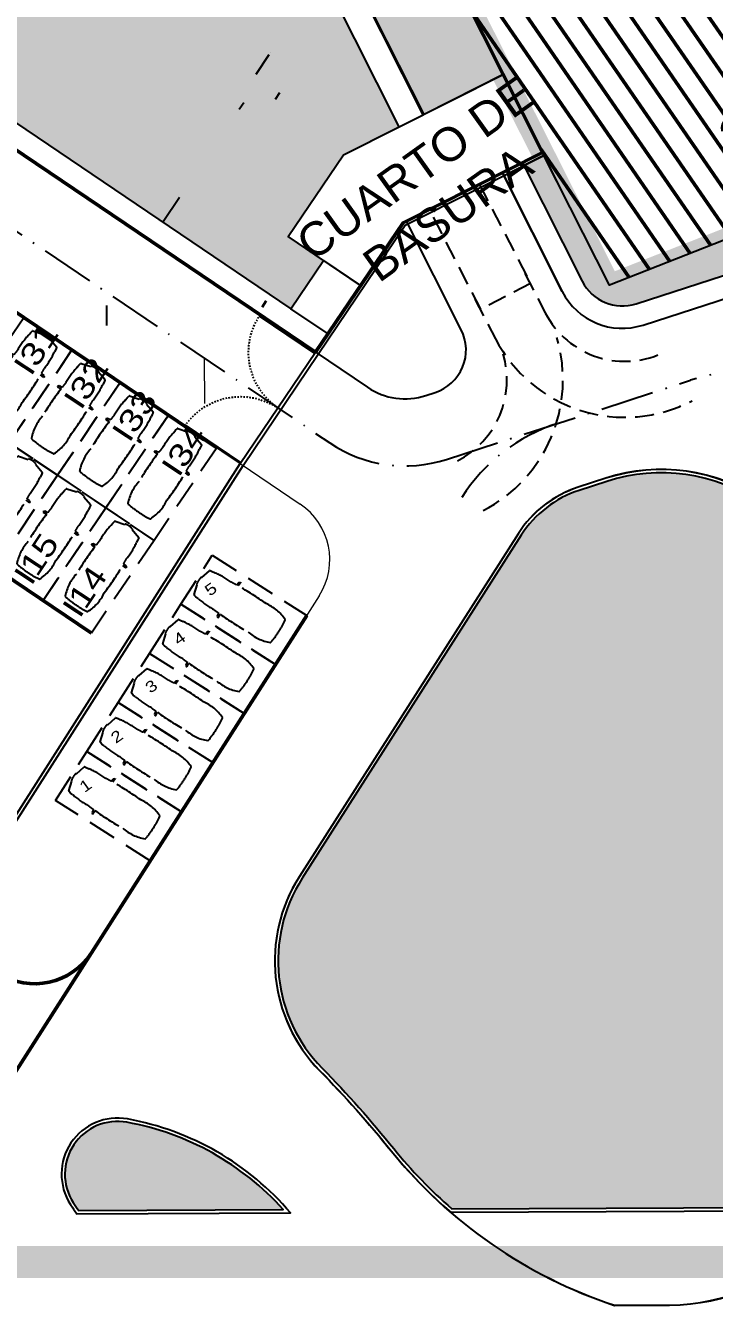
# Model space of a CAD drawing. Header units: millimetres. Extents: x 460 to 723, y 360 to 962.
# Drawn here: x 616.6 to 663, y 360.4 to 446.7 of the extents above; entities that cross this region are included whole.
import ezdxf

# ---------------------------------------------------------------- set-up
doc = ezdxf.new("R2010")
doc.units = ezdxf.units.MM
for name, pattern in [('ACAD_ISO10W100', [18, 12, -3, 0, -3]), ('DASHDOT2', [0.5, 0.25, -0.125, 0, -0.125]), ('DASHED', [19.049999999999997, 12.7, -6.35]), ('DASHED2', [0.375, 0.25, -0.125]), ('DGN Style 2', [7.960420404519084, 4.77625224271145, -3.184168161807633]), ('HIDDEN2', [4.762499999999999, 3.175, -1.5875])]:
    doc.linetypes.add(name, pattern=pattern)
doc.layers.get('0').update_dxf_attribs({"true_color": 0xc2ced6})
for name, color, linetype in [('00', 7, 'Continuous'), ('00_Cotas', 2, 'Continuous'), ('0_RETIROS', 84, 'Continuous'), ('0_TEXTOS_GENERALES', 5, 'Continuous'), ('5', 5, 'Continuous'), ('_HU TIPO 4 ETAPAS', 3, 'Continuous'), ('EJE DE VÍA', 5, 'DGN Style 2'), ('lotes hu$0$autos', 250, 'Continuous'), ('proyeccion', 8, 'DASHED'), ('PROYECCIONES', 252, 'DASHED2')]:
    doc.layers.add(name, color=color, linetype=linetype)
for name, color, linetype, lineweight in [('00_VEHICULO DE EMERGENCIA', 253, 'DASHED', 30), ('CARRETERA CARROZABLE', 7, 'Continuous', 0), ('LOTES_MENORCA', 250, 'Continuous', 50), ('Menorca-Parques-A-Arboles', 74, 'Continuous', 18), ('TEXTO LOTES', 170, 'Continuous', 25)]:
    doc.layers.add(name, color=color, linetype=linetype, lineweight=lineweight)
doc.styles.add('cotas', font='arial.ttf', dxfattribs={"width": 1.2})
doc.styles.get("Standard").update_dxf_attribs({"font": 'arial.ttf'})
doc.dimstyles.new('cotas cuneo', dxfattribs={"dimscale": 0, "dimtxt": 1, "dimasz": 0, "dimexe": 2, "dimexo": 1.25, "dimgap": 0.9999999999999998, "dimtad": 0, "dimlfac": 0.9999999999999998, "dimzin": 4, "dimdsep": 46, "dimtxsty": 'Standard', "dimblk": 'NONE', "dimcen": 0, "dimse1": 1, "dimse2": 1, "dimsd1": 1, "dimsd2": 1, "dimclrt": 2, "dimazin": 0, "dimtfac": 1, "dimtix": 1, "dimtmove": 0, "dimatfit": 0, "dimldrblk": 'NONE', "dimfxl": 1, "dimarcsym": 0})

# ---------------------------------------------------------------- blocks, each defined once
blk = doc.blocks.new('lotes hu$0$est.01')
at = {"layer": 'proyeccion', "color": 8, "linetype": 'DASHED', "ltscale": 0.1, "extrusion": (0.001267137594413333, -4.814406429302118e-05, 0.9999991960219098)}
for p, q in [((-2713714.681788305, 7725538.0480611), (-2713714.24371258, 7725538.171561241)), ((-2713714.24371258, 7725538.171561241), (-2713714.240256914, 7725538.197441367)), ((-2713713.856265258, 7725538.196998505), (-2713713.852721417, 7725538.171130305)), ((-2713713.852721417, 7725538.171130305), (-2713713.414227379, 7725538.04912379)), ((-2713714.734335323, 7725537.807855077), (-2713714.722264049, 7725537.92707682)), ((-2713714.722264049, 7725537.92707682), (-2713714.704139745, 7725538.023517201)), ((-2713714.704139745, 7725538.023517201), (-2713714.699901662, 7725538.032638948)), ((-2713713.396061574, 7725538.033763457), (-2713713.391792428, 7725538.024656206)), ((-2713713.391792428, 7725538.024656206), (-2713713.373339584, 7725537.92827815)), ((-2713713.373339584, 7725537.92827815), (-2713713.360862102, 7725537.809098236)), ((-2713714.934447963, 7725536.661487735), (-2713714.984792911, 7725536.605468202)), ((-2713714.984792911, 7725536.605468202), (-2713714.971609876, 7725536.590989325)), ((-2713714.971609876, 7725536.590989325), (-2713714.793694761, 7725536.601325271)), ((-2713714.788808958, 7725536.683281188), (-2713714.934447963, 7725536.661487735)), ((-2713713.302556518, 7725536.684716518), (-2713713.15684409, 7725536.663419509)), ((-2713713.119442153, 7725536.593048153), (-2713713.297391458, 7725536.602777726)), ((-2713713.15684409, 7725536.663419509), (-2713713.106308536, 7725536.607571874)), ((-2713713.106308536, 7725536.607571874), (-2713713.119442153, 7725536.593048153))]:
    blk.add_line(p, q, dxfattribs=at)
at = {"layer": 'proyeccion', "color": 8, "linetype": 'DASHED', "ltscale": 0.1}
blk.add_lwpolyline([(-2713715.363172001, 7725538.313534611), (-2713712.763172002, 7725538.313534612), (-2713712.763172002, 7725533.313534612), (-2713715.363172, 7725533.313534611)], close=True, dxfattribs=at)
at = {"layer": 'proyeccion', "color": 8, "linetype": 'DASHED', "ltscale": 0.1, "extrusion": (0.001267137594413333, -4.814406429302118e-05, 0.9999991960219098)}
for centre, radius, start, end in [((-2713711.899160202, 7725537.515848294, -3810.587911708585), 0.5324825642468936, 86.82645315371623, 107.7658507842356), ((-2713711.841409278, 7725537.51501446, -3810.58783849001), 0.5332498206718345, 72.11491800882752, 93.039204012233), ((-2713708.589146202, 7725537.046938677, -3810.583694886813), 4.009686271329906, 171.5903852376664, 183.7793716572384), ((-2713712.495433018, 7725537.846126423, -3810.588683169822), 0.02850000091789321, 105.743933580333, 155.0797787827164), ((-2713711.243245868, 7725537.847162995, -3810.58709652504), 0.02850000092586931, 25.11547843213275, 74.45132374647028), ((-2713715.146786506, 7725537.034667266, -3810.592003735273), 4.009686206729849, 356.415885619264, 8.604871999372275), ((-2713699.567870556, 7725535.690135753, -3810.572198358087), 13.0680042018026, 176.7682807330189, 183.2444520721511), ((-2713699.567871224, 7725535.690135777, -3810.572198358929), 13.06800353418193, 175.2043820858534, 176.4083662122853), ((-2713724.16338619, 7725535.647127668, -3810.603362215106), 13.06800421035998, 3.786891006672036, 4.990874992641549), ((-2713724.163386198, 7725535.647127668, -3810.603362215119), 13.06800421756724, 356.9508051767906, 3.426976539936115), ((-2713710.630599973, 7725534.647937365, -3810.586166194046), 2.007251113594485, 171.3294233872722, 203.1907404590659), ((-2713713.098771669, 7725534.646541862, -3810.589293642515), 2.008236569741824, 336.8952689454167, 8.748716788006325), ((-2713712.449131085, 7725533.867909052, -3810.588432971304), 0.02849999803807351, 201.4323471749703, 262.3292306328637), ((-2713711.893751045, 7725537.991434247, -3810.587927751074), 4.189258044871107, 262.3292277201794, 271.062774262265), ((-2713711.755069143, 7725536.839854646, -3810.587696580157), 3.037569936563779, 268.8496860075464, 279.1070538510364), ((-2713711.278185086, 7725533.868807194, -3810.586949263656), 0.02849999981066331, 277.8660284092421, 338.7629115080967)]:
    blk.add_arc(centre, radius, start, end, dxfattribs=at)
blk = doc.blocks.new('sndfksnda')
for points in [[(769557.3774753505, 8151165.840934605), (769557.4052456409, 8151165.889930728)], [(769557.3774753507, 8151165.840934605), (769559.9696444077, 8151164.371730881)], [(769557.4021298905, 8151165.884433498), (769560.0120634534, 8151164.40516111)], [(769554.4485159686, 8151160.673266182), (769554.4781014168, 8151160.725464853)]]:
    blk.add_lwpolyline(points)
at = {"layer": '00'}
for points in [[(769557.4021298905, 8151165.884433498), (769557.4070607985, 8151165.893133276)], [(769554.4534469306, 8151160.681965929), (769554.4485159684, 8151160.673266182)], [(769554.4534469306, 8151160.681965929), (769557.0633804935, 8151159.202693542)], [(769554.4781014704, 8151160.725464822), (769557.0880350333, 8151159.246192434)]]:
    blk.add_lwpolyline(points, dxfattribs=at)
at = {"layer": 'PROYECCIONES', "color": 1, "ltscale": 0.01}
for centre, radius, start, end in [((769557.4021298906, 8151165.884433498), 2.979999999960371, 240.4560655307276, 330.4560661229202), ((769554.4534469306, 8151160.681965929), 2.979999999902968, 330.4560661229202, 60.45606672069461)]:
    blk.add_arc(centre, radius, start, end, dxfattribs=at)
blk = doc.blocks.new('*D335')
at = {"layer": 'Defpoints', "color": 0, "transparency": 16777216}
for p in [(683.2208833492631, 446.467713687877), (685.4561821256996, 440.7928750039502), (655.9672741436998, 429.1772990198589)]:
    blk.add_point(p, dxfattribs=at)
at = {"layer": '00_Cotas', "color": 2, "transparency": 16777216, "insert": (668.4764293582632, 440.6599256958314), "char_height": 3, "attachment_point": 5, "rotation": 21.49930402121039}
blk.add_mtext('31.69', dxfattribs=at)
blk = doc.blocks.new('_None')
blk = doc.blocks.new('*D336')
at = {"layer": 'Defpoints', "color": 0, "transparency": 16777216}
for p in [(621.0188156725997, 509.1356612853078), (616.7692805159539, 506.9951068725386), (655.9672741436996, 429.1772990198589)]:
    blk.add_point(p, dxfattribs=at)
at = {"layer": '00_Cotas', "color": 2, "transparency": 16777216, "insert": (640.6178124864725, 470.226757358968), "char_height": 3, "attachment_point": 5, "rotation": 296.73507904061086}
blk.add_mtext('87.13', dxfattribs=at)

msp = doc.modelspace()

# ---------------------------------------------------------------- hatches: boundary and pattern name
at = {"layer": 'LOTES_MENORCA', "true_color": 0x105689}
h = msp.add_hatch(dxfattribs=at)
h.set_pattern_fill('ANSI31', color=146, scale=0.4529124789394797, angle=79.52521171264878)
h.set_pattern_definition([(124.5252117126488, (7174131.319307294, -10854872.30017936), (-1.184732573406802, -0.8150119314815328), [])])
edge = h.paths.add_edge_path()
edge.add_line((679.6989210795198, 645.0239592423488), (635.120366917601, 642.6244683075727))
edge.add_line((635.120366917601, 642.6244683075727), (639.2547828977638, 528.1928132327805))
edge.add_arc((603.6533860879063, 543.4324340348478), 38.72603125810514, 289.79672795055694, 336.826051623882, ccw=False)
edge.add_line((616.7692805328264, 506.9951068837868), (655.9672741436997, 429.1772990198589))
edge.add_line((655.9672741436997, 429.1772990198589), (685.4561821256996, 440.7928750039502))
edge.add_line((685.4561821256996, 440.7928750039502), (679.6989210795198, 645.0239592423488))
at = {"layer": 'Menorca-Parques-A-Arboles', "lineweight": 5, "true_color": 0x148b29, "transparency": 33554687}
h = msp.add_hatch(color=104, dxfattribs=at)
h.dxf.hatch_style = 1
edge = h.paths.add_edge_path()
edge.add_line((643.4815388528061, 440.7124364603094), (625.863090405836, 475.5045964295413))
edge.add_line((625.863090405836, 475.5045964295413), (627.2194746432048, 476.1878274577878))
edge.add_line((627.2194746432048, 476.1878274577878), (614.4590533384228, 501.5204509126705))
edge.add_line((614.4590533384228, 501.5204509126705), (602.6419909595692, 495.5680198748665))
edge.add_line((602.6419909595692, 495.5680198748665), (602.5956678573708, 502.8350505445317))
edge.add_line((602.5956678573708, 502.8350505445317), (606.1718330153375, 503.5823490893573))
edge.add_arc((595.3635508106373, 555.3049204108717), 52.83978944247964, 281.8030506029308, 293.8977863765463)
edge.add_line((616.769280515954, 506.9951068725387), (648.8059074755483, 443.3944005624712))
edge.add_line((648.8059074755483, 443.3944005624712), (643.4815388528061, 440.7124364603094))
h = msp.add_hatch(color=104, dxfattribs=at)
h.dxf.hatch_style = 1
edge = h.paths.add_edge_path()
edge.add_arc((624.336426066623, 463.9807551165945), 24.51643106100134, 213.1577802473041, 240.2223230679605)
edge.add_line((612.1606879211238, 442.7014977850741), (634.5068272248687, 427.6056876475076))
edge.add_line((634.5068272248687, 427.6056876475076), (636.7039102122575, 430.8580021655103))
edge.add_line((636.7039102122575, 430.8580021655103), (634.3210718990894, 432.4679257780815))
edge.add_line((634.3210718990894, 432.4679257780815), (638.0391426873838, 437.9710201198997))
edge.add_line((638.0391426873838, 437.9710201198997), (641.8041792439602, 439.8675253383746))
edge.add_line((641.8041792439602, 439.8675253383746), (629.8147565885218, 463.6695239312533))
edge.add_line((629.8147565885218, 463.6695239312533), (603.8120650212022, 450.571579316194))
h = msp.add_hatch(color=104, dxfattribs=at)
h.dxf.hatch_style = 1
edge = h.paths.add_edge_path()
edge.add_line((651.5565422850203, 437.933703435639), (650.2082276816897, 437.2545372047398))
edge.add_line((650.2082276814914, 437.2545372042887), (654.1381859995341, 429.4525883485533))
edge.add_arc((656.8348152104861, 430.8109208135053), 3.019416531058904, 206.7350790682485, 287.9929604038866)
edge.add_line((657.7675134030674, 427.9391704288871), (665.3126131744491, 430.3896971003293))
edge.add_arc((669.5097550239602, 417.4668203813715), 13.58737437492104, 1.6138990899327723, 107.99296033879611, ccw=False)
edge.add_line((683.0917394556905, 417.8494969371387), (685.372331849518, 368.2652322872661))
edge.add_arc((687.1220092134356, 368.206856305205), 1.750650918297025, 178.0891007975031, 230.2675953661563)
edge.add_line((686.0029881360555, 366.8605389340229), (687.5487860802779, 366.8675506381369))
edge.add_line((687.5487860802435, 366.867550639211), (685.465812181727, 440.7966682496216))
edge.add_line((685.4658121819792, 440.7966682481331), (655.9634428531322, 429.1849050890185))
edge.add_line((655.9634428524697, 429.1849050899404), (651.5565422848063, 437.9337034353018))
h = msp.add_hatch(color=104, dxfattribs=at)
h.dxf.hatch_style = 1
edge = h.paths.add_edge_path()
edge.add_arc((659.458026052045, 404.6870164932163), 11.85120986645913, 3.759021319493249, 107.9929604527255)
edge.add_line((655.7971856399791, 415.9586367306197), (653.9340176827302, 415.3535098347189))
edge.add_arc((656.195810802596, 408.3895151626738), 7.322085079357167, 107.9929604381104, 147.4712973871719)
edge.add_line((650.0223984901684, 412.3267617043716), (635.2647959191937, 389.187554010532))
edge.add_arc((643.983945264763, 383.626700651383), 10.34150160239311, 147.4712973965649, 224.4435913295112)
edge.add_arc((582.5469877557074, 323.3715521588478), 75.71186944039037, 38.94012472100633, 44.443591354461375, ccw=False)
edge.add_arc((666.5468137540564, 391.2480485257615), 32.28437830368895, 218.9401246930377, 228.9461500912017)
edge.add_line((645.3434652755784, 366.9026363140957), (671.3557814128669, 367.0206276516222))
edge.add_arc((659.9613884736254, 373.9978722953116), 13.36091812981909, 328.5191899236416, 363.7590213287272)
edge.add_line((673.2935620981843, 374.8738173371629), (671.2837393800655, 405.4639846922678))
h = msp.add_hatch(color=104, dxfattribs=at)
h.dxf.hatch_style = 1
edge = h.paths.add_edge_path()
edge.add_arc((622.8186923308191, 369.24385011173), 3.547814418522169, 79.66954031211051, 212.775966494178)
edge.add_arc((632.3388419994928, 375.3735175425219), 14.87062645997459, 212.7759665093118, 215.302819814451)
edge.add_line((620.2027876822207, 366.7798153763821), (633.9846784750308, 366.8423297509205))
edge.add_arc((620.1146421736294, 354.4092567788065), 18.62684113133799, 41.872986688395, 79.66954030099775)

# ---------------------------------------------------------------- linework, layer by layer
at = {"color": 242, "true_color": 0xcd2027, "const_width": 1.509708263131599, "elevation": -8.16971672340977}
msp.add_lwpolyline([(679.6989210795198, 645.0239592423488), (635.120366917601, 642.6244683075727), (639.2547828977638, 528.1928132327805, -0.2081337869337449), (616.7692805328264, 506.9951068837868), (655.9672741436997, 429.1772990198589), (685.4561821256996, 440.7928750039502)], format="xyb", close=True, dxfattribs=at)
at = {"color": 252, "true_color": 0x939598, "elevation": -8.16971672340977}
for points in [[(653.0082785410925, 435.05164436534), (616.7692805328264, 506.9951068837868, -0.05282228658905666), (606.1718330153375, 503.5823490893573), (598.0724761267286, 501.8898552172821), (598.3182207769872, 463.3381646517369, 0.07160371838627964), (599.5557838547063, 456.0259012483426)], [(603.8120650212022, 450.571579316194, 0.1186433754590826), (612.1606879211238, 442.7014977850741), (634.5068272248687, 427.6056876475076), (636.7039102122575, 430.8580021655103), (634.3210718990894, 432.4679257780815), (638.0391426873838, 437.9710201198997), (641.8041792439602, 439.8675253383746), (629.8147565885218, 463.6695239312533), (603.8120650212022, 450.571579316194)]]:
    msp.add_lwpolyline(points, format="xyb", dxfattribs=at)
msp.add_lwpolyline([(643.4815388528061, 440.7124364603094), (625.863090405836, 475.5045964295413), (627.2194746432048, 476.1878274577878), (614.4590533384228, 501.5204509126705), (602.6419909595692, 495.5680198748665), (602.5956678573708, 502.8350505445317), (606.1718330153375, 503.5823490893573, 0.05282228641059502), (616.769280515954, 506.9951068725387), (648.8059074755483, 443.3944005624712)], format="xyb", close=True, dxfattribs=at)
msp.add_lwpolyline([(643.4221567681951, 440.6825248154326), (629.3952354215176, 468.5294672188986)], dxfattribs=at)
at = {"elevation": -8.16971672340977}
msp.add_lwpolyline([(651.4546673532002, 438.1359506223019), (642.0581967676219, 433.4028078627219), (639.2000963713156, 429.171497035011), (634.3208720255507, 432.4676299081594), (638.0384060594356, 437.9706490683942), (648.8059074755483, 443.3944005624712), (651.4546673532002, 438.1359506223019)], dxfattribs=at)
at = {"color": 2, "elevation": -8.16971672340977}
for points in [[(614.0449733982726, 390.4402044113228), (631.087565698321, 417.1621652920934), (636.1582175307652, 424.6681879009237), (642.0581967676219, 433.4028078627219), (651.4546673532002, 438.1359506223019)], [(614.2356109700476, 390.3179749575569), (631.2768890778516, 417.0378752490705), (636.3458680929982, 424.5414216067646), (642.2128041318084, 433.2271227902442), (651.5565422850203, 437.9337034356391)]]:
    msp.add_lwpolyline(points, dxfattribs=at)
at = {"color": 252, "linetype": 'DASHED', "ltscale": 0.1, "elevation": -8.16971672340977}
msp.add_lwpolyline([(647.1994714864521, 436.0122855802553), (650.6581369813156, 429.3027320195126), (647.3033601995382, 427.5733992713778), (643.8446947046748, 434.2829528321205)], close=True, dxfattribs=at)
at = {"elevation": -8.16971672340977}
msp.add_lwpolyline([(636.7039102122575, 430.8580021655103), (639.2000963713156, 429.171497035011), (637.0033258885352, 425.919191861453), (634.5067202797659, 427.6055293346732)], close=True, dxfattribs=at)
at = {"color": 252, "linetype": 'DASHED', "ltscale": 0.1, "elevation": -8.16971672340977}
for points in [[(650.2566633438629, 429.9808105257216), (651.6378943163247, 427.3158121613972, 0.4153595091069767), (659.7992068235773, 424.7439865256381, 0.4153595091069767)], [(646.9057189289251, 428.2440634204726), (648.2869498985747, 425.5790650547422, 0.415359509104975), (661.5490458965945, 421.3998599995068, 0.415359509104975)], [(652.4128527971453, 425.6601826763062, -0.3620049199554004), (647.4507285843749, 413.9848839206223, -0.3620049199554004)], [(648.7991944579572, 424.5708744472792, -0.3620049199735823), (645.7271000024958, 417.3425949747416)]]:
    msp.add_lwpolyline(points, format="xyb", dxfattribs=at)
at = {"color": 252, "true_color": 0x939598, "elevation": -8.16971672340977}
msp.add_lwpolyline([(656.6532886522834, 427.8153888749451), (656.6532886522834, 427.8153888749451)], close=True, dxfattribs=at)
at = {"layer": '00_Cotas', "elevation": 0.3767515654373819}
msp.add_lwpolyline([(622.0746562536608, 427.8104112685738), (622.0807386457857, 426.4694899337778)], dxfattribs=at)
at = {"layer": '00_VEHICULO DE EMERGENCIA', "elevation": -8.16971672340977}
msp.add_lwpolyline([(632.8348026127404, 428.1249436832094), (632.5622586712418, 427.6965623003318)], dxfattribs=at)
at = {"layer": '0_RETIROS', "color": 250, "linetype": 'HIDDEN2', "ltscale": 0.5, "elevation": -8.16971672340977}
for points in [[(633.0209251474298, 444.721191564571), (631.754650510401, 442.8467381196983)], [(633.7325187446847, 442.1554241963851), (633.4337108861849, 441.7124600374511)]]:
    msp.add_lwpolyline(points, dxfattribs=at)
msp.add_lwpolyline([(633.1324371569154, 444.8862566906204), (633.1324371569154, 444.8862566906204)], close=True, dxfattribs=at)
at = {"layer": '0_RETIROS', "color": 250, "ltscale": 0.05, "elevation": -8.16971672340977}
for points in [[(631.0269418405593, 441.0614876752389), (631.3258358748726, 441.5039374642028)], [(627.0027844059558, 435.0974349105942), (625.895788642455, 433.4563822164927)]]:
    msp.add_lwpolyline(points, dxfattribs=at)
at = {"layer": '5', "color": 1, "linetype": 'Continuous', "elevation": -8.16971672340977}
for points in [[(611.3614448004151, 441.4195098223839), (639.6593388971821, 422.3030248313113, 0.2310232389042715), (643.5937121064941, 421.7484105686411), (644.2176867769194, 421.9510675048462, 0.4596426496224156), (645.9816176789143, 426.1811503043604), (642.2861280449846, 433.5176202555869)], [(648.7580381447361, 436.7776181596011), (652.789871395681, 428.773422118048, 0.3701983724895164), (658.2338624944367, 426.5032952386869), (665.778962271914, 428.9538219100025, -0.5006484303720808), (681.5826300736061, 417.8069773192065), (682.8233348531862, 373.7717911135938, 1.293503576295981e-11)]]:
    msp.add_lwpolyline(points, format="xyb", dxfattribs=at)
msp.add_lwpolyline([(652.789871395681, 428.773422118048), (648.7580381447361, 436.7776181596011)], dxfattribs=at)
at = {"layer": '5', "linetype": 'Continuous', "elevation": -8.16971672340977}
msp.add_lwpolyline([(636.1582173254856, 424.668188038714), (637.0033258857231, 425.9191918600471)], dxfattribs=at)
at = {"layer": '5', "color": 1, "linetype": 'Continuous', "elevation": -8.16971672340977}
for points in [[(636.439055747929, 376.2269455782727, -0.02401801910892993), (641.2597827519631, 370.8147319594503, 0.1436160274129488), (656.3014711676972, 360.3937568056999), (660.0230200058396, 360.4106377053715, 0.4322161944790255), (673.519531141984, 374.8886638643269), (671.5097084252712, 405.4788312194318, 0.4889967900958249), (655.7272332730397, 416.1740180081654), (653.864065317197, 415.5688911122647, 0.1739809644101522), (649.8314682148402, 412.4485322173912), (635.0738656410538, 389.3093245207394, 0.3490800058719913)], [(671.5097084252712, 405.4788312194318, 0.4889967900012499), (655.7272332758519, 416.1740180095715), (653.864065317197, 415.5688911122647, 0.1739809644646874), (649.8314682148402, 412.4485322173912), (635.0738656424597, 389.3093245221455, 0.34908000589059), (636.439055747929, 376.2269455782727, -0.02401802004373685), (641.2597829305283, 370.8147317415164, 0.04434606126857423), (645.259287725184, 366.6757959198074), (671.4823116550479, 366.7947430213687, 0.1573716533495851), (673.519531141984, 374.8886638601088)], [(636.439303318067, 376.2181633623312, -0.02401801910892993), (641.2600303221011, 370.8059497435087, 0.1436160274129488), (656.3017187364292, 360.3849745897583), (660.0232675773836, 360.401855490836, 0.4322161944790255), (673.5197787121219, 374.8798816483853), (671.509955994003, 405.4700490034901, 0.4889967900958249), (655.7274808431777, 416.1652357894118), (653.8643128887411, 415.5601088977292, 0.1739809644101522), (649.8317157849782, 412.4397500014497), (635.0741132111917, 389.3005423062039, 0.3490800058719913)], [(671.2837393800655, 405.4639846922678, 0.4889967900587509), (655.7971856399791, 415.9586367306197), (653.9340176827302, 415.3535098347189, 0.1739809644651357), (650.0223984901684, 412.3267617043716), (635.2647959191937, 389.187554010532, 0.3490800058357053), (636.6007319511449, 376.3855117601917, -0.02401802004634806), (641.435921316839, 370.957061278656, 0.04368728381542451), (645.3434652755784, 366.9026363140957), (671.3557814128669, 367.0206276516222, 0.1549861463502661), (673.2935620981843, 374.8738173371629)], [(623.495514340764, 372.9569392495171, 0.6562929129310588), (619.645309126498, 367.200627645882, 0.01298193282505271), (620.0866024630405, 366.5528297931004), (634.480936993975, 366.6181222010337, 0.1732277273913037)], [(623.454905019223, 372.7341539041508, 0.6562929129584508), (619.8357121184035, 367.3232209958904, 0.0110259242507057), (620.2027876822207, 366.7798153763821), (633.9846784750308, 366.8423297509205, 0.1664301832396836)]]:
    msp.add_lwpolyline(points, format="xyb", close=True, dxfattribs=at)
at = {"layer": '_HU TIPO 4 ETAPAS', "color": 3, "linetype": 'DASHDOT2', "ltscale": 20, "elevation": -8.16971672340977, "flags": 128}
msp.add_lwpolyline([(721.758140212807, 363.3114001711293, 2.172066892648401, 2.172066892648401, 0), (721.7581399546982, 363.3113995986502, 2.172066892648401, 2.172066892648401, 0), (461.0244876486129, 363.3114001711293, 2.172066892648401, 2.172066892648401, 0), (461.0244876486129, 363.3114001711293, 2.172066892648401, 2.172066892648401, 0), (461.0244876486129, 363.3114001711293, 2.172066892648401, 2.172066892648401, 0), (721.758140212807, 363.3114001711293, 2.172066892648401, 2.172066892648401, 0), (721.758140212807, 363.3114001711293, 2.172066892648401, 2.172066892648401, 0), (721.758140212807, 363.3114001711293, 2.172066892648401, 2.172066892648401, 0), (721.758140212807, 960.7177701488646, 2.172066892648401, 2.172066892648401, 0), (721.758140212807, 960.7177701488646, 2.172066892648401, 2.172066892648401, 0), (721.758140212807, 960.7177701488646, 2.172066892648401, 2.172066892648401, 0), (461.0244876486129, 960.7177701488646, 2.172066892648401, 2.172066892648401, 0), (461.0244876486129, 960.7177701488646, 2.172066892648401, 2.172066892648401, 0), (461.0244876486129, 363.3114001711293, 2.172066892648401, 2.172066892648401, 0), (721.7581399546982, 363.3113995986502, 0, 0, 0)], format="xyseb", dxfattribs=at)
at = {"layer": 'CARRETERA CARROZABLE', "color": 252, "ltscale": 8, "true_color": 0x939598}
for p, q in [((636.1582175307652, 424.6681878995175, -8.169716723418915), (631.0875486179245, 417.1621400061329, -8.169716723418915)), ((631.0875486179245, 417.1621400061329, -8.169716723418915), (635.1286675515694, 414.4322214059831, -8.169716723418915)), ((636.4119471721351, 408.2437998517226, -8.169716723418915), (610.7675642783676, 367.9362585083775, -8.169716723418915))]:
    msp.add_line(p, q, dxfattribs=at)
at = {"layer": 'CARRETERA CARROZABLE', "color": 252, "ltscale": 8, "true_color": 0x939598, "elevation": -8.16971672340977}
msp.add_lwpolyline([(628.704862956112, 421.2213414917451), (628.6911820725786, 424.2374234181717)], dxfattribs=at)
at = {"layer": 'CARRETERA CARROZABLE', "color": 252, "ltscale": 8, "true_color": 0x939598}
msp.add_arc((632.5933416599527, 410.6792101093013, -8.169716723418915), 4.529124769312155, 327.4712968484797, 55.95922554674254, dxfattribs=at)
at = {"layer": 'Defpoints', "elevation": -8.16971672340977}
msp.add_lwpolyline([(651.5565422850203, 437.9337034356391), (650.2082276814914, 437.2545372042889), (654.1381860006161, 429.4525883479925, 0.3701983723008809), (657.7675134030674, 427.9391704288871), (665.3126131749204, 430.3896971016086, -0.5006484300647988), (683.0917394556905, 417.8494969371388), (685.3723318488039, 368.2652322872604, 0.2316886800070926), (686.0029881360555, 366.8605389340231), (687.5487860802435, 366.8675506392111), (685.4658121819792, 440.7966682481332), (655.9634428524697, 429.1849050899405)], format="xyb", close=True, dxfattribs=at)
at = {"layer": 'EJE DE VÍA', "linetype": 'ACAD_ISO10W100', "ltscale": 0.3, "elevation": -8.16971672340977}
for points in [[(608.826118884896, 437.6664985158598), (637.1240129802571, 418.5500135261933, 0.2310232389042715), (644.9927593960688, 417.4407850022589), (661.4220806020386, 422.7767634831313, -0.5006484308590046), (677.2257484262269, 411.6299188993654), (678.4621146149938, 367.7487182319637)], [(646.0131102756078, 414.875160298397, -0.1739809632273418), (652.4652656047905, 419.8677344697355, -0.1739809632273418)]]:
    msp.add_lwpolyline(points, format="xyb", dxfattribs=at)
at = {"layer": 'LOTES_MENORCA', "elevation": -8.16971672340977}
for points in [[(636.1582175307652, 424.6681879009237), (642.0581967676219, 433.4028078627219), (651.4546673532002, 438.1359506223019), (616.7692808773027, 506.9951070384496, -0.05282228886732079), (606.1718330153375, 503.5823490893573), (602.5956678573708, 502.8350505445317), (598.0724761267286, 501.8898552172821), (598.3182207769872, 463.3381646517369, 0.07160371935547742), (599.5557838617365, 456.0259012525607, 0.1866914561938697), (611.3614448004151, 441.4195098223839)], [(604.9333129475293, 378.0782274130872), (602.3996313323008, 374.3235867410741), (609.0675286899927, 369.8199225616743, -0.1189301488862714), (610.738707608083, 367.9894012062972), (621.0567401280792, 384.1675774504928, -0.4142135619588926), (614.8027243414459, 382.7843821508962), (610.1235384697183, 385.7686488101858), (607.4621907068955, 381.8382292064703), (609.8245101084418, 380.2423799347329), (607.2879648413086, 376.4875578629485)]]:
    msp.add_lwpolyline(points, format="xyb", close=True, dxfattribs=at)
at = {"layer": 'LOTES_MENORCA', "color": 250, "elevation": -8.16971672340977}
for points in [[(629.5058103392907, 418.2307113207078), (603.4849319784166, 435.8089709981722)], [(621.0547633744919, 405.7207011561784), (595.0338850122121, 423.2989608350488)]]:
    msp.add_lwpolyline(points, dxfattribs=at)
at = {"layer": 'LOTES_MENORCA', "elevation": -8.16971672340977}
msp.add_lwpolyline([(567.4882220236965, 423.5542841696378, 0.08430098129320418), (584.0195145501508, 407.0547988099368), (608.5588884415378, 390.472436809364), (606.8709690266588, 387.9738269353085), (610.1235384655002, 385.7686488101858), (614.8027243372277, 382.7843821593323, 0.4142135621739578), (621.0567401210491, 384.1675774589289), (635.5667140802291, 406.918515222734)], format="xyb", dxfattribs=at)

# ---------------------------------------------------------------- block references
at = {"layer": '00', "xscale": -1.509708263131599, "yscale": 1.509708263131599, "zscale": 1.509708263131599, "rotation": 296.4152925098275}
msp.add_blockref('sndfksnda', (-10503568.64778864, -6514651.807704598, -8.169716723418915), dxfattribs=at)
at = {"layer": 'lotes hu$0$autos', "xscale": 1.509708263131599, "yscale": 1.509708263131599, "zscale": 1.509708263131599}
for p, rotation in [((-3133425.981692072, -11957637.05919311, -8.169716723418915), 325.9592663585107), ((-3133422.729080719, -11957639.25647326, -8.169716723418915), 325.9592663585107), ((-3133419.476444187, -11957641.45371619, -8.169716723418915), 325.9592663585107), ((-3133416.223845392, -11957643.65101491, -8.169716723418915), 325.9592663585107), ((-3133426.954601517, -11957645.51148016, -8.169716723418915), 325.9592663585107), ((-3133423.701964991, -11957647.70872308, -8.169716723418915), 325.9592663585107), ((-3133420.449366196, -11957649.9060218, -8.169716723418915), 325.9592663585107), ((12037224.9680626, -2817007.872428489, -8.169716723418915), 57.47129718590774), ((12037222.85737373, -2817011.181886627, -8.169716723418915), 57.47129718590774), ((12037220.74668485, -2817014.491344763, -8.169716723418915), 57.47129718590774), ((12037218.63599597, -2817017.800802902, -8.169716723418915), 57.47129718590774), ((12037216.52530709, -2817021.110261037, -8.169716723418915), 57.47129718590774)]:
    msp.add_blockref('lotes hu$0$est.01', p, dxfattribs=dict(at, rotation=rotation))

# ---------------------------------------------------------------- texts
at = {"layer": '0_TEXTOS_GENERALES', "insert": (631.9165491861119, 430.6398077981386, -8.169716723418915), "char_height": 2.264562394697399, "width": 25.30839640772768, "attachment_point": 1, "rotation": 35.52521171264879}
msp.add_mtext('\\pxqc;CUARTO DE BASURA', dxfattribs=at)
at = {"layer": 'TEXTO LOTES', "color": 4, "char_height": 1.509708263131599, "width": 103.4659148257784, "attachment_point": 5, "rotation": 56.53585507805869, "style": 'cotas'}
for s, insert in [('I31', (617.332831578621, 424.8612171373473, -8.165857706004706)), ('I32', (620.7038531320044, 422.577170304364, -8.166043852666657)), ('I33', (623.956489653723, 420.3799273829936, -8.166043852666657)), ('I34', (627.2923464123613, 418.0404466577978, -8.165950495463068)), ('I15', (617.3518177074496, 410.7335848186876, -8.165886820849058)), ('I14', (620.604416502695, 408.5362861034178, -8.165886820849058))]:
    msp.add_mtext(s, dxfattribs=dict(at, insert=insert))
at = {"layer": 'TEXTO LOTES', "char_height": 0.7548541315657996, "width": 103.4659148257784, "attachment_point": 5, "rotation": 35.52521171117463, "style": 'cotas'}
for s, insert in [('5', (629.1042133793513, 408.6858113157312, -8.169716723418915)), ('4', (626.9935245062285, 405.3763531772401, -8.169716723418915)), ('3', (625.0950064949235, 402.1321859562953, -8.169810080622502)), ('2', (622.7721467459223, 398.7574369016638, -8.169716723418915)), ('1', (620.6614578657693, 395.4479787673907, -8.169716723418915))]:
    msp.add_mtext(s, dxfattribs=dict(at, insert=insert))

# ---------------------------------------------------------------- dimensions: what is measured, and where the dimension line sits
at = {"layer": '00_Cotas'}
for p1, p2, distance, picture, middle in [((655.9672741436997, 429.1772990198589, -8.16971672340977), (616.769280515954, 506.9951068725387, -8.16971672340977), -4.758205779660242, '*D336', (640.6178124864725, 470.226757358968, -8.169716723411149)), ((655.9672741436997, 429.1772990198589, -8.169716723418915), (685.4561821256996, 440.7928750039502, -8.169716723418915), 6.099209351098747, '*D335', (668.4764293582632, 440.6599256958314, -8.169716723418915))]:
    dim = msp.add_aligned_dim(p1=p1, p2=p2, distance=distance, dimstyle='cotas cuneo', override={"dimscale": 1, "dimtxt": 3}, dxfattribs=at)
    dim.commit()
    dim.dimension.update_dxf_attribs({"geometry": picture, "text_midpoint": middle})

doc.saveas('drawing.dxf')
